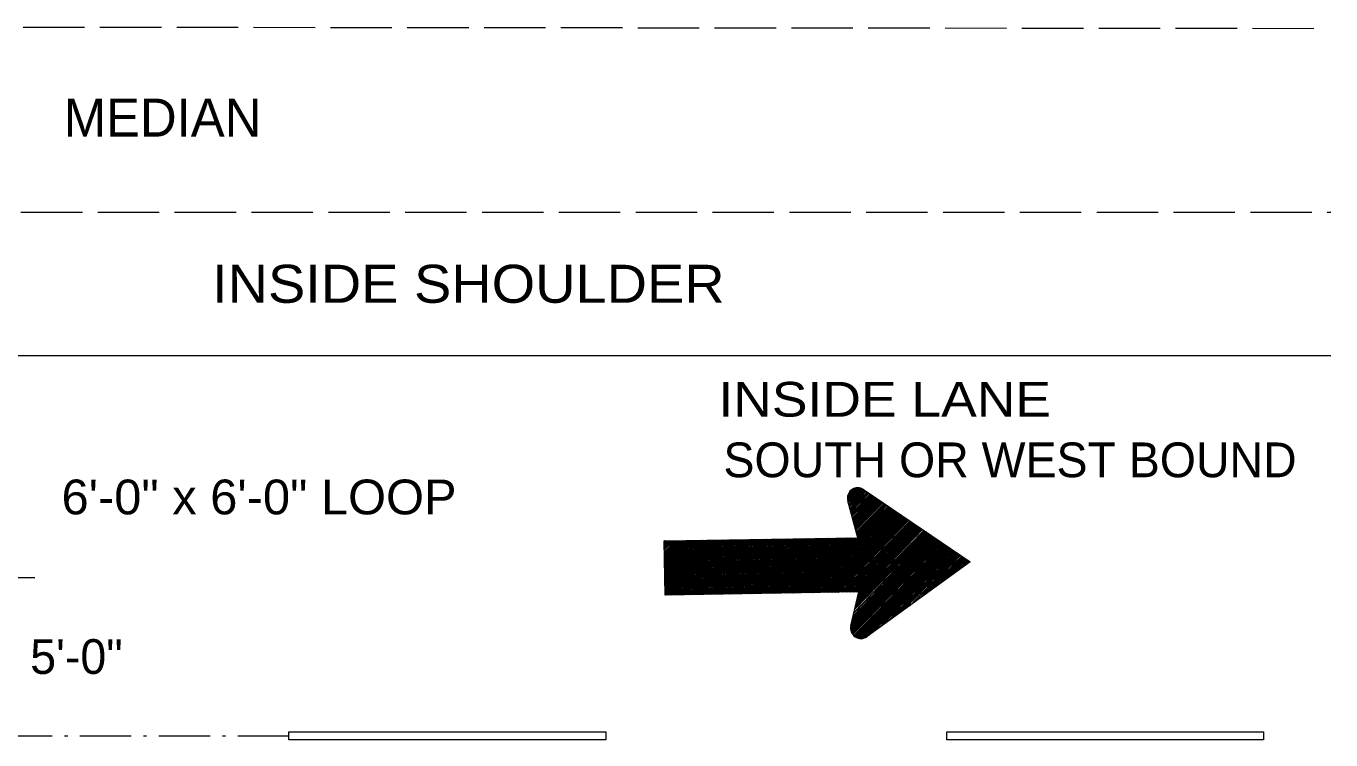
# Model space of a CAD drawing. Extents: x -402 to 1158, y -354 to 209.
# Drawn here: x 676.9 to 906.1, y -201.4 to -76 of the extents above; entities that cross this region are included whole.
import ezdxf
from ezdxf.enums import TextEntityAlignment as Align

# ---------------------------------------------------------------- set-up
doc = ezdxf.new("R2010")
doc.units = 0
doc.header["$LTSCALE"] = 1.8
doc.linetypes.add('DOT_DASHED', pattern=[7.7, 5, -1.2, 0.3, -1.2])
doc.linetypes.add('LONG_DASHED', pattern=[7.5, 6, -1.5])
doc.layers.add('1', color=7, linetype='Continuous', lineweight=13)

msp = doc.modelspace()

# ---------------------------------------------------------------- linework, layer by layer
at = {"layer": '1', "linetype": 'LONG_DASHED'}
for p, q in [((500.846, -75.981), (903.88, -76.375)), ((500.472, -108.667), (906.126, -108.667))]:
    msp.add_line(p, q, dxfattribs=at)
at = {"layer": '1'}
for p, q in [((500.472, -133.873), (906.126, -133.873)), ((822.68, -157.09), (821.18, -158.615)), ((822.95, -157.025), (821.19, -158.888)), ((823.179, -157.08), (821.195, -159.169)), ((823.392, -157.126), (821.26, -159.343)), ((823.57, -157.182), (821.268, -159.558)), ((822.348, -157.205), (821.305, -158.332)), ((823.735, -157.25), (821.329, -159.72)), ((823.899, -157.29), (821.441, -159.938)), ((824.07, -157.392), (821.441, -160.113)), ((824.18, -157.517), (821.496, -160.275)), ((824.352, -157.611), (821.552, -160.448)), ((821.85, -157.48), (821.57, -157.766)), ((824.464, -157.672), (821.616, -160.718)), ((824.685, -157.782), (821.67, -160.829)), ((824.798, -157.891), (821.728, -161.055)), ((824.911, -157.999), (821.791, -161.228)), ((825.019, -158.057), (821.791, -161.389)), ((825.203, -158.162), (821.854, -161.601)), ((824.002, -157.392), (842.755, -170.067)), ((828.454, -160.382), (813.787, -175.543)), ((825.307, -158.32), (821.916, -161.83)), ((825.479, -158.385), (821.968, -161.994)), ((825.638, -158.426), (821.968, -162.155)), ((825.758, -158.544), (822.087, -162.385)), ((825.875, -158.647), (822.147, -162.551)), ((826.043, -158.744), (822.15, -162.777)), ((826.208, -158.809), (822.263, -162.937)), ((826.326, -158.975), (822.263, -163.15)), ((826.483, -159.083), (822.327, -163.33)), ((826.614, -159.146), (822.442, -163.501)), ((826.766, -159.255), (822.452, -163.664)), ((826.884, -159.298), (822.509, -163.876)), ((827.043, -159.408), (822.56, -164.042)), ((827.168, -159.52), (822.56, -164.218)), ((827.284, -159.577), (822.669, -164.429)), ((827.453, -159.681), (822.669, -164.604)), ((827.611, -159.843), (822.745, -164.822)), ((827.785, -159.897), (822.796, -164.983)), ((827.889, -160.006), (822.847, -165.213)), ((828.062, -160.064), (822.917, -165.368)), ((828.174, -160.165), (822.972, -165.602)), ((828.338, -160.34), (823.034, -165.709)), ((828.63, -160.494), (814.066, -175.531)), ((828.729, -160.609), (814.288, -175.531)), ((828.855, -160.659), (814.508, -175.527)), ((829.013, -160.774), (814.734, -175.525)), ((829.13, -160.876), (814.951, -175.525)), ((829.3, -160.983), (815.185, -175.517)), ((829.468, -161.091), (815.452, -175.51)), ((829.575, -161.154), (815.673, -175.51)), ((829.751, -161.264), (815.953, -175.508)), ((829.858, -161.368), (816.179, -175.498)), ((830.037, -161.473), (816.407, -175.498)), ((830.205, -161.584), (816.623, -175.496)), ((830.306, -161.627), (816.895, -175.488)), ((830.428, -161.694), (817.133, -175.483)), ((830.539, -161.801), (817.407, -175.483)), ((830.703, -161.973), (817.622, -175.479)), ((830.875, -162.011), (817.849, -175.474)), ((831.039, -162.137), (818.069, -175.474)), ((831.15, -162.244), (818.292, -175.465)), ((831.271, -162.343), (818.568, -175.461)), ((831.437, -162.456), (818.796, -175.461)), ((831.605, -162.509), (819.013, -175.455)), ((831.715, -162.621), (819.295, -175.454)), ((831.886, -162.721), (819.518, -175.454)), ((831.994, -162.78), (819.734, -175.443)), ((832.174, -162.889), (820.019, -175.441)), ((832.278, -162.989), (820.235, -175.437)), ((832.449, -163.108), (820.464, -175.437)), ((832.559, -163.221), (820.747, -175.429)), ((832.728, -163.266), (820.91, -175.429)), ((832.841, -163.377), (821.178, -175.422)), ((833.012, -163.492), (821.411, -175.417)), ((833.188, -163.6), (821.689, -175.409)), ((833.296, -163.699), (821.908, -175.409)), ((833.461, -163.758), (822.182, -175.409)), ((833.579, -163.871), (822.352, -175.399)), ((835.267, -165.013), (822.509, -178.174)), ((835.149, -164.893), (822.611, -177.853)), ((833.682, -163.977), (822.636, -175.399)), ((835.048, -164.786), (822.669, -177.57)), ((834.815, -164.736), (822.773, -177.17)), ((833.856, -164.039), (822.847, -175.395)), ((834.699, -164.628), (822.866, -176.886)), ((834.588, -164.574), (822.933, -176.564)), ((834.359, -164.414), (822.978, -176.225)), ((834.251, -164.355), (823.019, -175.942)), ((834.023, -164.14), (823.132, -175.387)), ((834.141, -164.247), (823.132, -175.554)), ((789.201, -166.417), (788.984, -166.649)), ((789.03, -166.422), (788.984, -166.422)), ((789.483, -166.417), (788.985, -166.86)), ((789.995, -166.403), (788.994, -167.311)), ((789.765, -166.403), (788.994, -167.144)), ((790.208, -166.402), (789, -167.594)), ((790.659, -166.4), (789.003, -168.038)), ((790.423, -166.402), (789.003, -167.821)), ((790.929, -166.394), (789.008, -168.315)), ((791.154, -166.384), (789.018, -168.539)), ((791.656, -166.379), (789.021, -169.042)), ((791.429, -166.384), (789.021, -168.757)), ((791.884, -166.376), (789.026, -169.258)), ((792.323, -166.369), (789.03, -169.769)), ((792.151, -166.376), (789.03, -169.486)), ((793.05, -166.357), (789.041, -170.434)), ((792.878, -166.357), (789.041, -170.268)), ((792.606, -166.36), (789.041, -169.984)), ((793.333, -166.35), (789.044, -170.704)), ((793.548, -166.35), (789.054, -170.932)), ((793.996, -166.342), (789.059, -171.376)), ((793.816, -166.348), (789.059, -171.159)), ((794.268, -166.334), (789.064, -171.66)), ((794.771, -166.33), (789.071, -172.154)), ((794.494, -166.334), (789.071, -171.87)), ((794.938, -166.328), (789.073, -172.381)), ((795.434, -166.315), (789.083, -172.825)), ((795.211, -166.328), (789.083, -172.657)), ((795.714, -166.313), (789.087, -173.044)), ((796.217, -166.31), (789.094, -173.541)), ((795.991, -166.31), (789.094, -173.323)), ((796.435, -166.305), (789.096, -173.817)), ((796.662, -166.293), (789.108, -174.043)), ((797.109, -166.291), (789.111, -174.546)), ((796.886, -166.293), (789.111, -174.324)), ((797.389, -166.287), (789.113, -174.712)), ((797.889, -166.278), (789.118, -175.269)), ((797.614, -166.287), (789.118, -174.996)), ((798.112, -166.276), (789.129, -175.496)), ((798.549, -166.269), (789.13, -175.934)), ((798.333, -166.276), (789.13, -175.763)), ((798.834, -166.264), (789.357, -175.934)), ((799.055, -166.264), (789.63, -175.927)), ((799.277, -166.258), (789.914, -175.923)), ((799.499, -166.251), (790.141, -175.923)), ((799.773, -166.246), (790.294, -175.92)), ((800.008, -166.246), (790.576, -175.908)), ((800.229, -166.241), (790.804, -175.908)), ((800.5, -166.235), (791.086, -175.906)), ((800.725, -166.235), (791.303, -175.898)), ((800.954, -166.229), (791.579, -175.897)), ((801.231, -166.222), (791.806, -175.897)), ((801.454, -166.222), (792.039, -175.887)), ((801.674, -166.22), (792.304, -175.882)), ((801.954, -166.218), (792.471, -175.882)), ((802.116, -166.218), (792.755, -175.88)), ((802.396, -166.205), (793.023, -175.873)), ((802.615, -166.202), (793.202, -175.873)), ((802.829, -166.202), (793.486, -175.865)), ((803.107, -166.2), (793.693, -175.862)), ((803.342, -166.19), (793.968, -175.853)), ((803.611, -166.185), (794.143, -175.853)), ((803.834, -166.185), (794.421, -175.852)), ((804.058, -166.179), (794.643, -175.852)), ((804.28, -166.175), (794.879, -175.843)), ((804.561, -166.175), (795.086, -175.838)), ((804.774, -166.173), (795.359, -175.835)), ((805.011, -166.164), (795.578, -175.835)), ((805.295, -166.156), (795.863, -175.828)), ((805.507, -166.156), (796.087, -175.818)), ((805.791, -166.152), (796.371, -175.818)), ((805.949, -166.152), (796.588, -175.816)), ((806.23, -166.148), (796.815, -175.815)), ((806.448, -166.138), (797.036, -175.815)), ((806.73, -166.133), (797.259, -175.809)), ((806.959, -166.133), (797.534, -175.797)), ((807.176, -166.131), (797.763, -175.797)), ((807.391, -166.13), (798.042, -175.795)), ((807.674, -166.13), (798.204, -175.792)), ((807.902, -166.119), (798.488, -175.782)), ((808.118, -166.115), (798.704, -175.782)), ((808.401, -166.109), (798.987, -175.78)), ((808.565, -166.109), (799.201, -175.772)), ((808.781, -166.104), (799.432, -175.772)), ((809.065, -166.104), (799.643, -175.768)), ((809.337, -166.095), (799.926, -175.763)), ((809.572, -166.095), (800.155, -175.763)), ((809.846, -166.086), (800.378, -175.757)), ((810.073, -166.086), (800.653, -175.75)), ((810.301, -166.083), (800.873, -175.75)), ((810.513, -166.074), (801.104, -175.744)), ((810.788, -166.074), (801.318, -175.741)), ((811.014, -166.066), (801.599, -175.729)), ((811.233, -166.064), (801.829, -175.729)), ((811.518, -166.06), (802.102, -175.727)), ((811.736, -166.06), (802.262, -175.724)), ((811.902, -166.049), (802.545, -175.724)), ((812.186, -166.049), (802.702, -175.722)), ((812.458, -166.048), (802.988, -175.71)), ((812.677, -166.043), (803.264, -175.71)), ((812.913, -166.038), (803.499, -175.706)), ((813.13, -166.038), (803.767, -175.7)), ((813.412, -166.03), (803.991, -175.694)), ((813.63, -166.024), (804.215, -175.694)), ((813.912, -166.024), (804.437, -175.688)), ((814.135, -166.02), (804.72, -175.682)), ((814.35, -166.014), (804.926, -175.682)), ((814.578, -166.014), (805.165, -175.679)), ((814.794, -166.007), (805.45, -175.671)), ((815.03, -166.003), (805.663, -175.671)), ((815.3, -166.003), (805.879, -175.67)), ((815.521, -165.995), (806.106, -175.659)), ((815.798, -165.993), (806.382, -175.659)), ((816.022, -165.985), (806.608, -175.656)), ((816.253, -165.985), (806.881, -175.655)), ((816.466, -165.978), (807.05, -175.655)), ((816.739, -165.974), (807.336, -175.641)), ((817.021, -165.974), (807.546, -175.637)), ((817.25, -165.973), (807.83, -175.636)), ((817.464, -165.96), (808.059, -175.636)), ((817.691, -165.96), (808.273, -175.632)), ((817.915, -165.958), (808.505, -175.622)), ((818.134, -165.951), (808.722, -175.622)), ((818.415, -165.951), (808.938, -175.614)), ((818.641, -165.95), (809.221, -175.614)), ((818.861, -165.938), (809.492, -175.614)), ((819.136, -165.937), (809.721, -175.608)), ((819.419, -165.937), (810.002, -175.599)), ((819.578, -165.933), (810.229, -175.596)), ((819.863, -165.923), (810.451, -175.596)), ((820.137, -165.923), (810.666, -175.589)), ((820.308, -165.919), (810.945, -175.585)), ((820.59, -165.914), (811.168, -175.585)), ((820.755, -165.914), (811.392, -175.578)), ((821.019, -165.905), (811.676, -175.57)), ((821.26, -165.904), (811.891, -175.57)), ((821.532, -165.895), (812.058, -175.567)), ((821.756, -165.895), (812.342, -175.563)), ((822.024, -165.892), (812.611, -175.563)), ((822.199, -165.892), (812.832, -175.554)), ((822.483, -165.887), (813.069, -175.553)), ((822.692, -165.881), (813.287, -175.553)), ((822.976, -165.873), (813.566, -175.544)), ((836.677, -165.985), (821.782, -181.363)), ((836.836, -166.043), (821.791, -181.638)), ((836.948, -166.152), (821.791, -181.876)), ((837.121, -166.251), (821.796, -182.091)), ((837.298, -166.369), (821.796, -182.258)), ((836.562, -165.937), (821.827, -181.035)), ((837.405, -166.422), (821.906, -182.474)), ((836.394, -165.764), (821.937, -180.751)), ((837.515, -166.53), (821.972, -182.637)), ((836.277, -165.666), (821.99, -180.409)), ((837.63, -166.701), (822.082, -182.748)), ((836.111, -165.606), (822.087, -180.129)), ((837.804, -166.757), (822.134, -182.861)), ((835.935, -165.506), (822.147, -179.745)), ((835.826, -165.399), (822.248, -179.53)), ((835.723, -165.276), (822.298, -179.136)), ((837.964, -166.912), (822.307, -183.028)), ((835.435, -165.12), (822.397, -178.454)), ((835.54, -165.229), (822.411, -178.851)), ((838.14, -166.911), (822.419, -183.139)), ((838.249, -167.025), (822.536, -183.303)), ((838.424, -167.13), (822.702, -183.356)), ((838.577, -167.24), (822.866, -183.412)), ((838.703, -167.294), (823.043, -183.516)), ((838.811, -167.45), (823.261, -183.512)), ((838.979, -167.573), (823.428, -183.559)), ((839.088, -167.621), (823.66, -183.559)), ((839.207, -167.731), (823.988, -183.501)), ((839.378, -167.778), (824.322, -183.385)), ((839.544, -167.939), (824.92, -182.986)), ((839.708, -167.997), (825.701, -182.409)), ((839.827, -168.055), (826.521, -181.848)), ((839.94, -168.22), (827.285, -181.228)), ((840.114, -168.331), (828.119, -180.704)), ((840.272, -168.383), (828.942, -180.129)), ((840.441, -168.492), (829.716, -179.52)), ((840.543, -168.539), (830.481, -178.946)), ((840.673, -168.651), (831.302, -178.307)), ((840.782, -168.767), (832.129, -177.806)), ((840.951, -168.87), (832.849, -177.184)), ((841.053, -168.975), (833.675, -176.672)), ((841.291, -169.085), (834.439, -176.042)), ((841.342, -169.202), (835.322, -175.465)), ((841.516, -169.247), (836.081, -174.858)), ((841.678, -169.349), (836.866, -174.281)), ((841.85, -169.476), (837.63, -173.722)), ((842.018, -169.576), (838.453, -173.149)), ((842.133, -169.62), (839.289, -172.576)), ((842.755, -170.067), (824.638, -183.209)), ((842.243, -169.752), (840.045, -171.944)), ((842.361, -169.844), (840.826, -171.439)), ((842.519, -169.901), (841.652, -170.812)), ((842.641, -170.012), (842.471, -170.239)), ((678.377, -172.885), (663.064, -172.885))]:
    msp.add_line(p, q, dxfattribs=at)
at = {"layer": '1', "linetype": 'DOT_DASHED'}
msp.add_line((723.056, -200.707), (620.602, -200.707), dxfattribs=at)
at = {"layer": '1'}
msp.add_lwpolyline([(821.782, -181.317), (823.188, -175.387), (789.13, -175.934), (788.984, -166.422), (823.034, -165.873), (821.26, -159.384)], dxfattribs=at)
for points in [[(723.056, -199.978), (778.706, -199.978), (778.706, -201.375), (723.056, -201.375)], [(838.651, -199.978), (894.303, -199.978), (894.303, -201.375), (838.651, -201.375)]]:
    msp.add_lwpolyline(points, close=True, dxfattribs=at)
for centre, start, end in [((823.003, -158.894), 55.90613, 195.6347), ((823.552, -181.747), 166.41916, 306.05777)]:
    msp.add_arc(centre, 1.815, start, end, dxfattribs=at)

# ---------------------------------------------------------------- texts
for s, height, p in [('MEDIAN', 6.678, (700.844, -95.395)), ('5\'-0"', 6.106, (685.719, -189.788))]:
    msp.add_text(s, height=height, dxfattribs=at).set_placement(p, align=Align.CENTER)
for s, height, width, p in [('INSIDE SHOULDER', 6.678, 1.1, (754.578, -124.586)), ('6\'-0" x 6\'-0" LOOP', 6.106, 1.05, (717.799, -161.753))]:
    msp.add_text(s, height=height, dxfattribs=dict(at, width=width)).set_placement(p, align=Align.CENTER)
at = {"layer": '1', "width": 1.15}
msp.add_text('INSIDE LANE', height=6.106, dxfattribs=at).set_placement((798.508, -144.59))
at = {"layer": '1'}
msp.add_text('SOUTH OR WEST BOUND', height=6.106, dxfattribs=at).set_placement((799.397, -155.232))

doc.saveas('drawing.dxf')
